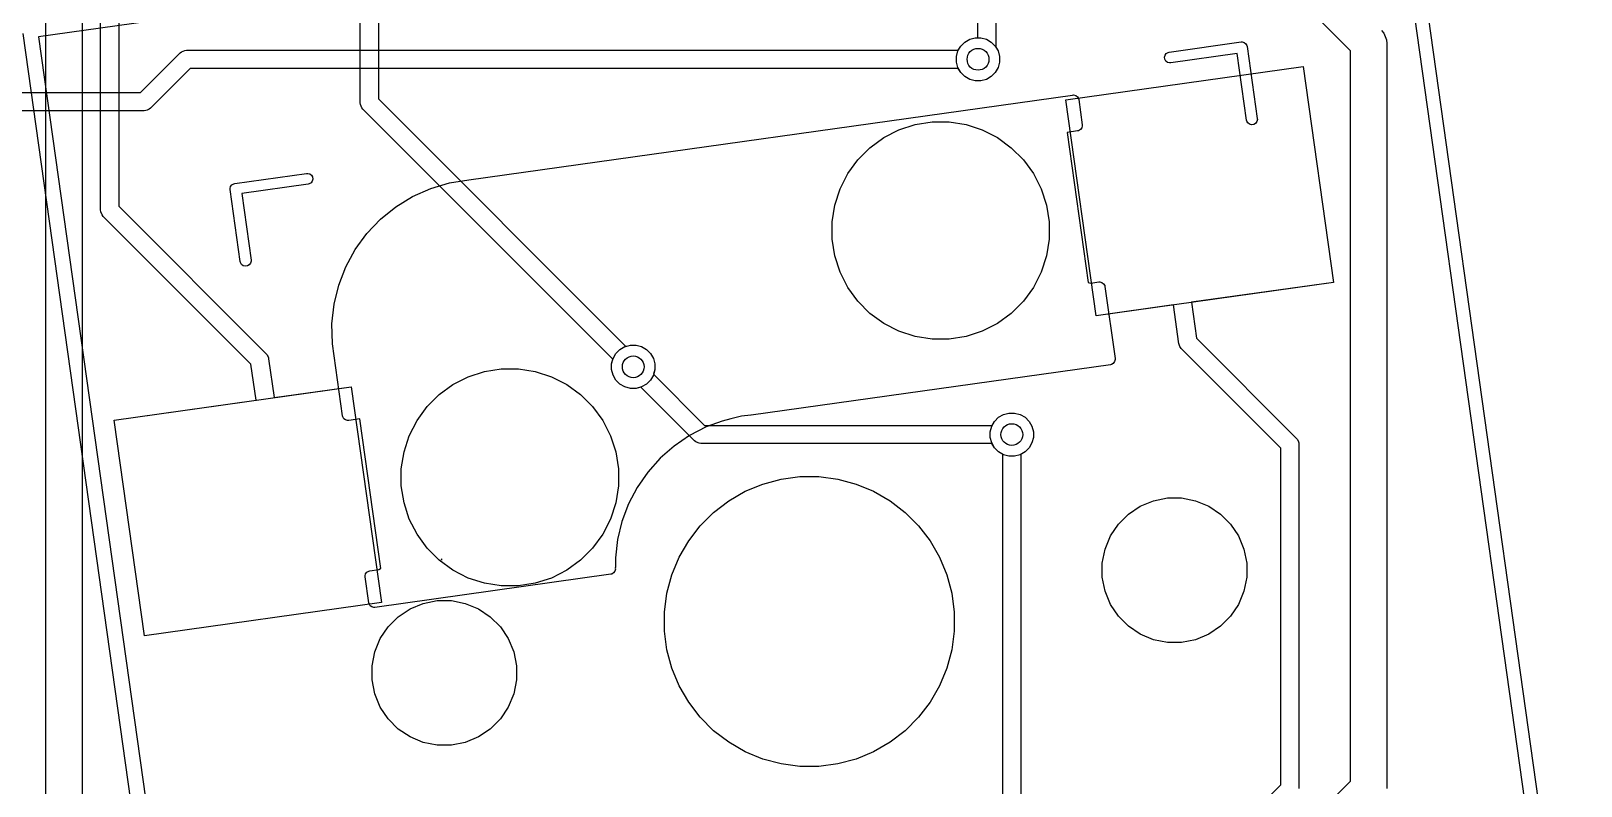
# Model space of a CAD drawing. Header units: millimetres. Extents: x 14 to 286, y -133 to -45.
# Drawn here: x 217.25 to 238.61, y -115.94 to -105.54 of the extents above; entities that cross this region are included whole.
import ezdxf

# ---------------------------------------------------------------- set-up
doc = ezdxf.new("R2010")
doc.units = ezdxf.units.MM
for name, color, linetype, true_color in [('B.Cu', 153, 'CONTINUOUS', 0x4d7fc4), ('B.Mask', 4, 'CONTINUOUS', 0x02ffee), ('B.Paste', 132, 'CONTINUOUS', 0x00c2c2), ('B.Silkscreen', 31, 'CONTINUOUS', 0xe8b2a7), ('F.Cu', 13, 'CONTINUOUS', 0xc83434), ('F.Mask', 201, 'CONTINUOUS', 0xd864ff), ('F.Silkscreen', 41, 'CONTINUOUS', 0xf2eda1), ('User.Drawings', 9, 'CONTINUOUS', 0xc2c2c2)]:
    doc.layers.add(name, color=color, linetype=linetype, true_color=true_color)

msp = doc.modelspace()

# ---------------------------------------------------------------- linework, layer by layer
at = {"layer": 'B.Cu', "linetype": 'CONTINUOUS'}
for p, q in [((221.7872, -106.5308), (221.7872, -97.308477)), ((222.0372, -97.308477), (222.0372, -106.479023)), ((230.296, -105.635967), (230.296, -100.460976)), ((230.546, -100.4092), (230.546, -105.767389)), ((218.4592, -101.3943), (218.4592, -107.955424)), ((218.2092, -108.0072), (218.2092, -101.446076)), ((217.4575, -117.427), (217.4575, -101.815753)), ((217.9575, -101.815753), (217.9575, -117.323446)), ((235.4321, -105.817054), (234.98227, -105.367224)), ((230.060394, -105.750772), (230.115772, -105.695394)), ((230.115772, -105.695394), (230.183595, -105.656236)), ((230.183595, -105.656236), (230.259242, -105.635967)), ((230.259242, -105.635967), (230.296, -105.635967)), ((235.858877, -105.536723), (235.889962, -105.574602)), ((235.889962, -105.574602), (235.889967, -105.574607)), ((235.889967, -105.574607), (235.927296, -105.664727)), ((235.927296, -105.664727), (235.9321, -105.7135)), ((230.000967, -105.894242), (230.021236, -105.818595)), ((230.000967, -105.972558), (230.000967, -105.894242)), ((230.021236, -105.818595), (230.060394, -105.750772)), ((230.546, -105.767389), (230.575564, -105.818595)), ((230.575564, -105.818595), (230.595833, -105.894242)), ((230.595833, -105.894242), (230.595833, -105.972558)), ((235.4321, -115.872646), (235.4321, -105.817054)), ((235.9321, -105.7135), (235.9321, -115.9762)), ((230.021236, -106.048205), (230.000967, -105.972558)), ((230.060394, -106.116028), (230.021236, -106.048205)), ((230.115772, -106.171406), (230.060394, -106.116028)), ((230.536406, -106.116028), (230.481028, -106.171406)), ((230.575564, -106.048205), (230.536406, -106.116028)), ((230.595833, -105.972558), (230.575564, -106.048205)), ((231.509881, -106.493147), (234.777766, -106.033875)), ((234.777766, -106.033875), (235.195285, -109.004679)), ((230.183595, -106.210564), (230.115772, -106.171406)), ((230.259242, -106.230833), (230.183595, -106.210564)), ((230.337558, -106.230833), (230.259242, -106.230833)), ((230.413205, -106.210564), (230.337558, -106.230833)), ((230.481028, -106.171406), (230.413205, -106.210564)), ((221.789602, -106.555186), (221.7872, -106.5308)), ((221.808266, -106.600246), (221.789602, -106.555186)), ((222.0372, -106.479023), (225.444966, -109.886789)), ((231.9274, -109.463951), (231.509881, -106.493147)), ((221.808271, -106.600251), (221.808266, -106.600246)), ((221.823812, -106.619188), (221.808271, -106.600251)), ((225.268189, -110.063566), (221.823812, -106.619188)), ((218.211602, -108.031586), (218.2092, -108.0072)), ((218.211602, -108.031587), (218.211602, -108.031586)), ((218.21298, -108.034913), (218.211602, -108.031587)), ((218.230266, -108.076646), (218.21298, -108.034913)), ((218.4592, -107.955424), (220.488288, -109.984512)), ((218.230271, -108.076651), (218.230266, -108.076646)), ((218.245812, -108.095588), (218.230271, -108.076651)), ((220.282054, -110.13183), (218.245812, -108.095588)), ((235.195285, -109.004679), (233.239546, -109.27954)), ((232.991978, -109.314334), (231.9274, -109.463951)), ((233.067316, -109.850396), (232.991978, -109.314334)), ((233.239546, -109.27954), (233.309046, -109.77407)), ((225.444966, -109.886789), (225.509242, -109.869567)), ((225.509242, -109.869567), (225.587558, -109.869567)), ((225.587558, -109.869567), (225.663205, -109.889836)), ((225.663205, -109.889836), (225.731028, -109.928994)), ((225.731028, -109.928994), (225.786406, -109.984372)), ((233.068502, -109.855288), (233.067316, -109.850396)), ((233.068502, -109.857386), (233.068502, -109.855288)), ((233.069727, -109.860345), (233.068502, -109.857386)), ((233.073089, -109.874211), (233.069727, -109.860345)), ((233.081114, -109.887836), (233.073089, -109.874211)), ((233.087166, -109.902446), (233.081114, -109.887836)), ((233.087729, -109.903009), (233.087166, -109.902446)), ((233.095957, -109.913035), (233.087729, -109.903009)), ((233.097842, -109.916235), (233.095957, -109.913035)), ((233.099784, -109.917698), (233.097842, -109.916235)), ((233.102812, -109.921388), (233.099784, -109.917698)), ((234.4695, -111.288076), (233.102812, -109.921388)), ((233.309046, -109.77407), (234.682888, -111.147912)), ((220.351551, -110.626309), (220.282054, -110.13183)), ((220.488288, -109.984512), (220.491317, -109.988203)), ((220.491317, -109.988203), (220.493257, -109.989665)), ((220.493257, -109.989665), (220.495139, -109.99286)), ((220.495139, -109.99286), (220.50337, -110.00289)), ((220.50337, -110.00289), (220.503934, -110.003454)), ((220.503934, -110.003454), (220.509985, -110.018063)), ((220.509985, -110.018063), (220.518011, -110.031688)), ((220.518011, -110.031688), (220.521371, -110.045552)), ((220.521371, -110.045552), (220.522598, -110.048514)), ((220.522598, -110.048514), (220.522598, -110.050613)), ((220.522598, -110.050613), (220.523783, -110.055503)), ((220.523783, -110.055503), (220.599117, -110.591516)), ((225.250967, -110.127842), (225.268189, -110.063566)), ((225.250967, -110.206158), (225.250967, -110.127842)), ((225.786406, -109.984372), (225.825564, -110.052195)), ((225.825564, -110.052195), (225.845833, -110.127842)), ((225.845833, -110.127842), (225.845833, -110.206158)), ((225.271236, -110.281805), (225.250967, -110.206158)), ((225.310394, -110.349628), (225.271236, -110.281805)), ((225.365772, -110.405006), (225.310394, -110.349628)), ((225.786406, -110.349628), (225.731028, -110.405006)), ((225.825564, -110.281805), (225.786406, -110.349628)), ((225.845833, -110.206158), (225.825564, -110.281805)), ((220.599117, -110.591516), (221.663619, -110.44191)), ((221.663619, -110.44191), (222.081138, -113.412714)), ((225.433595, -110.444164), (225.365772, -110.405006)), ((225.509242, -110.464433), (225.433595, -110.444164)), ((225.587558, -110.464433), (225.509242, -110.464433)), ((225.663205, -110.444164), (225.587558, -110.464433)), ((225.731028, -110.405006), (225.663205, -110.444164)), ((218.395734, -110.901182), (220.351551, -110.626309)), ((230.581172, -110.862994), (230.648995, -110.823836)), ((230.648995, -110.823836), (230.724642, -110.803567)), ((230.724642, -110.803567), (230.802958, -110.803567)), ((230.802958, -110.803567), (230.878605, -110.823836)), ((230.878605, -110.823836), (230.946428, -110.862994)), ((218.813253, -113.871986), (218.395734, -110.901182)), ((230.466367, -111.061842), (230.486636, -110.986195)), ((230.486636, -110.986195), (230.525794, -110.918372)), ((230.525794, -110.918372), (230.581172, -110.862994)), ((230.946428, -110.862994), (231.001806, -110.918372)), ((231.001806, -110.918372), (231.040964, -110.986195)), ((231.040964, -110.986195), (231.061233, -111.061842)), ((230.466367, -111.140158), (230.466367, -111.061842)), ((230.486636, -111.215805), (230.466367, -111.140158)), ((230.525794, -111.283628), (230.486636, -111.215805)), ((231.040964, -111.215805), (231.001806, -111.283628)), ((231.061233, -111.140158), (231.040964, -111.215805)), ((231.061233, -111.061842), (231.061233, -111.140158)), ((234.682888, -111.147912), (234.698428, -111.166848)), ((234.698428, -111.166848), (234.698434, -111.166854)), ((234.698434, -111.166854), (234.711631, -111.198715)), ((234.711631, -111.198715), (234.715517, -111.208098)), ((234.715517, -111.208098), (234.717098, -111.211914)), ((234.717098, -111.211914), (234.7195, -111.2363)), ((234.7195, -111.2363), (234.7195, -115.9748)), ((230.581172, -111.339006), (230.525794, -111.283628)), ((230.6388, -111.372277), (230.581172, -111.339006)), ((230.6388, -116.4611), (230.6388, -111.372277)), ((230.946428, -111.339006), (230.8888, -111.372277)), ((230.8888, -111.372277), (230.8888, -116.409324)), ((231.001806, -111.283628), (230.946428, -111.339006)), ((234.4695, -115.923024), (234.4695, -111.288076)), ((222.081138, -113.412714), (218.813253, -113.871986)), ((233.747946, -117.5568), (235.4321, -115.872646)), ((233.810312, -116.582212), (234.4695, -115.923024))]:
    msp.add_line(p, q, dxfattribs=at)
at = {"layer": 'B.Cu'}
for centre in [(230.2984, -105.9334), (225.5484, -110.167), (230.7638, -111.101)]:
    msp.add_circle(centre, 0.15, dxfattribs=at)
at = {"layer": 'B.Mask', "linetype": 'CONTINUOUS'}
for p, q in [((231.509881, -106.493147), (234.777766, -106.033875)), ((234.777766, -106.033875), (235.195285, -109.004679)), ((231.9274, -109.463951), (231.509881, -106.493147)), ((228.999534, -107.011982), (229.209257, -106.905123)), ((229.209257, -106.905123), (229.433114, -106.832387)), ((229.433114, -106.832387), (229.665593, -106.795566)), ((229.665593, -106.795566), (229.900971, -106.795566)), ((229.900971, -106.795566), (230.13345, -106.832387)), ((230.13345, -106.832387), (230.357307, -106.905123)), ((230.357307, -106.905123), (230.56703, -107.011982)), ((228.642673, -107.31677), (228.80911, -107.150333)), ((228.80911, -107.150333), (228.999534, -107.011982)), ((230.56703, -107.011982), (230.757454, -107.150333)), ((230.757454, -107.150333), (230.923891, -107.31677)), ((228.504322, -107.507194), (228.642673, -107.31677)), ((230.923891, -107.31677), (231.062242, -107.507194)), ((228.397463, -107.716917), (228.504322, -107.507194)), ((231.062242, -107.507194), (231.169101, -107.716917)), ((228.324727, -107.940774), (228.397463, -107.716917)), ((231.169101, -107.716917), (231.241837, -107.940774)), ((228.287906, -108.173253), (228.324727, -107.940774)), ((231.241837, -107.940774), (231.278658, -108.173253)), ((228.287906, -108.408631), (228.287906, -108.173253)), ((231.278658, -108.173253), (231.278658, -108.408631)), ((228.324727, -108.64111), (228.287906, -108.408631)), ((231.278658, -108.408631), (231.241837, -108.64111)), ((228.397463, -108.864967), (228.324727, -108.64111)), ((231.241837, -108.64111), (231.169101, -108.864967)), ((228.504322, -109.07469), (228.397463, -108.864967)), ((231.169101, -108.864967), (231.062242, -109.07469)), ((228.642673, -109.265114), (228.504322, -109.07469)), ((231.062242, -109.07469), (230.923891, -109.265114)), ((235.195285, -109.004679), (231.9274, -109.463951)), ((228.80911, -109.431551), (228.642673, -109.265114)), ((230.923891, -109.265114), (230.757454, -109.431551)), ((228.999534, -109.569902), (228.80911, -109.431551)), ((230.757454, -109.431551), (230.56703, -109.569902)), ((229.209257, -109.676761), (228.999534, -109.569902)), ((229.433114, -109.749497), (229.209257, -109.676761)), ((229.665593, -109.786318), (229.433114, -109.749497)), ((230.13345, -109.749497), (229.900971, -109.786318)), ((230.357307, -109.676761), (230.13345, -109.749497)), ((230.56703, -109.569902), (230.357307, -109.676761)), ((229.900971, -109.786318), (229.665593, -109.786318)), ((223.064831, -110.411009), (223.274554, -110.30415)), ((223.274554, -110.30415), (223.498411, -110.231414)), ((223.498411, -110.231414), (223.73089, -110.194593)), ((223.73089, -110.194593), (223.966268, -110.194593)), ((223.966268, -110.194593), (224.198747, -110.231414)), ((224.198747, -110.231414), (224.422604, -110.30415)), ((224.422604, -110.30415), (224.632327, -110.411009)), ((218.395734, -110.901182), (221.663619, -110.44191)), ((221.663619, -110.44191), (222.081138, -113.412714)), ((222.70797, -110.715797), (222.874407, -110.54936)), ((222.874407, -110.54936), (223.064831, -110.411009)), ((224.632327, -110.411009), (224.822751, -110.54936)), ((224.822751, -110.54936), (224.989188, -110.715797)), ((222.569619, -110.906221), (222.70797, -110.715797)), ((224.989188, -110.715797), (225.127539, -110.906221)), ((218.813253, -113.871986), (218.395734, -110.901182)), ((222.46276, -111.115944), (222.569619, -110.906221)), ((225.127539, -110.906221), (225.234398, -111.115944)), ((222.390024, -111.339801), (222.46276, -111.115944)), ((225.234398, -111.115944), (225.307134, -111.339801)), ((222.353203, -111.57228), (222.390024, -111.339801)), ((225.307134, -111.339801), (225.343955, -111.57228)), ((222.353203, -111.807658), (222.353203, -111.57228)), ((225.343955, -111.57228), (225.343955, -111.807658)), ((227.584819, -111.713429), (227.844194, -111.679282)), ((227.844194, -111.679282), (228.105806, -111.679282)), ((228.105806, -111.679282), (228.365181, -111.713429)), ((222.390024, -112.040137), (222.353203, -111.807658)), ((225.343955, -111.807658), (225.307134, -112.040137)), ((226.86386, -112.012061), (227.090423, -111.881255)), ((227.090423, -111.881255), (227.332121, -111.78114)), ((227.332121, -111.78114), (227.584819, -111.713429)), ((228.365181, -111.713429), (228.617879, -111.78114)), ((228.617879, -111.78114), (228.859577, -111.881255)), ((228.859577, -111.881255), (229.08614, -112.012061)), ((222.46276, -112.263994), (222.390024, -112.040137)), ((225.307134, -112.040137), (225.234398, -112.263994)), ((226.656308, -112.17132), (226.86386, -112.012061)), ((229.08614, -112.012061), (229.293692, -112.17132)), ((232.371169, -112.194991), (232.534165, -112.08608)), ((232.534165, -112.08608), (232.715277, -112.011061)), ((232.715277, -112.011061), (232.907545, -111.972816)), ((232.907545, -111.972816), (233.103579, -111.972816)), ((233.103579, -111.972816), (233.295847, -112.011061)), ((233.295847, -112.011061), (233.476959, -112.08608)), ((233.476959, -112.08608), (233.639955, -112.194991)), ((222.569619, -112.473717), (222.46276, -112.263994)), ((225.234398, -112.263994), (225.127539, -112.473717)), ((226.47132, -112.356308), (226.656308, -112.17132)), ((229.293692, -112.17132), (229.47868, -112.356308)), ((232.232552, -112.333608), (232.371169, -112.194991)), ((233.639955, -112.194991), (233.778572, -112.333608)), ((222.70797, -112.664141), (222.569619, -112.473717)), ((225.127539, -112.473717), (224.989188, -112.664141)), ((226.312061, -112.56386), (226.47132, -112.356308)), ((229.47868, -112.356308), (229.637939, -112.56386)), ((232.048622, -112.677716), (232.123641, -112.496604)), ((232.123641, -112.496604), (232.232552, -112.333608)), ((233.778572, -112.333608), (233.887483, -112.496604)), ((233.887483, -112.496604), (233.962502, -112.677716)), ((222.874407, -112.830578), (222.70797, -112.664141)), ((224.989188, -112.664141), (224.822751, -112.830578)), ((226.181255, -112.790423), (226.312061, -112.56386)), ((229.637939, -112.56386), (229.768745, -112.790423)), ((232.010377, -112.869984), (232.048622, -112.677716)), ((233.962502, -112.677716), (234.000747, -112.869984)), ((223.064831, -112.968929), (222.874407, -112.830578)), ((224.822751, -112.830578), (224.632327, -112.968929)), ((226.08114, -113.032121), (226.181255, -112.790423)), ((229.768745, -112.790423), (229.86886, -113.032121)), ((232.010377, -113.066018), (232.010377, -112.869984)), ((234.000747, -112.869984), (234.000747, -113.066018)), ((223.274554, -113.075788), (223.064831, -112.968929)), ((223.498411, -113.148524), (223.274554, -113.075788)), ((223.73089, -113.185345), (223.498411, -113.148524)), ((224.198747, -113.148524), (223.966268, -113.185345)), ((224.422604, -113.075788), (224.198747, -113.148524)), ((224.632327, -112.968929), (224.422604, -113.075788)), ((226.013429, -113.284819), (226.08114, -113.032121)), ((229.86886, -113.032121), (229.936571, -113.284819)), ((232.048622, -113.258286), (232.010377, -113.066018)), ((234.000747, -113.066018), (233.962502, -113.258286)), ((222.654153, -113.425059), (222.846421, -113.386814)), ((222.846421, -113.386814), (223.042455, -113.386814)), ((223.042455, -113.386814), (223.234723, -113.425059)), ((223.966268, -113.185345), (223.73089, -113.185345)), ((225.979282, -113.544194), (226.013429, -113.284819)), ((229.936571, -113.284819), (229.970718, -113.544194)), ((232.123641, -113.439398), (232.048622, -113.258286)), ((233.962502, -113.258286), (233.887483, -113.439398)), ((222.081138, -113.412714), (218.813253, -113.871986)), ((222.310045, -113.608989), (222.473041, -113.500078)), ((222.473041, -113.500078), (222.654153, -113.425059)), ((223.234723, -113.425059), (223.415835, -113.500078)), ((223.415835, -113.500078), (223.578831, -113.608989)), ((225.979282, -113.805806), (225.979282, -113.544194)), ((229.970718, -113.544194), (229.970718, -113.805806)), ((232.232552, -113.602394), (232.123641, -113.439398)), ((232.371169, -113.741011), (232.232552, -113.602394)), ((233.778572, -113.602394), (233.639955, -113.741011)), ((233.887483, -113.439398), (233.778572, -113.602394)), ((222.062517, -113.910602), (222.171428, -113.747606)), ((222.171428, -113.747606), (222.310045, -113.608989)), ((223.578831, -113.608989), (223.717448, -113.747606)), ((223.717448, -113.747606), (223.826359, -113.910602)), ((226.013429, -114.065181), (225.979282, -113.805806)), ((229.970718, -113.805806), (229.936571, -114.065181)), ((232.534165, -113.849922), (232.371169, -113.741011)), ((233.639955, -113.741011), (233.476959, -113.849922)), ((221.987498, -114.091714), (222.062517, -113.910602)), ((223.826359, -113.910602), (223.901378, -114.091714)), ((232.715277, -113.924941), (232.534165, -113.849922)), ((232.907545, -113.963186), (232.715277, -113.924941)), ((233.103579, -113.963186), (232.907545, -113.963186)), ((233.295847, -113.924941), (233.103579, -113.963186)), ((233.476959, -113.849922), (233.295847, -113.924941)), ((221.949253, -114.283982), (221.987498, -114.091714)), ((223.901378, -114.091714), (223.939623, -114.283982)), ((226.08114, -114.317879), (226.013429, -114.065181)), ((229.936571, -114.065181), (229.86886, -114.317879)), ((221.949253, -114.480016), (221.949253, -114.283982)), ((223.939623, -114.283982), (223.939623, -114.480016)), ((226.181255, -114.559577), (226.08114, -114.317879)), ((229.86886, -114.317879), (229.768745, -114.559577)), ((221.987498, -114.672284), (221.949253, -114.480016)), ((222.062517, -114.853396), (221.987498, -114.672284)), ((223.901378, -114.672284), (223.826359, -114.853396)), ((223.939623, -114.480016), (223.901378, -114.672284)), ((226.312061, -114.78614), (226.181255, -114.559577)), ((229.768745, -114.559577), (229.637939, -114.78614)), ((222.171428, -115.016392), (222.062517, -114.853396)), ((223.826359, -114.853396), (223.717448, -115.016392)), ((226.47132, -114.993692), (226.312061, -114.78614)), ((229.637939, -114.78614), (229.47868, -114.993692)), ((222.310045, -115.155009), (222.171428, -115.016392)), ((223.717448, -115.016392), (223.578831, -115.155009)), ((226.656308, -115.17868), (226.47132, -114.993692)), ((229.47868, -114.993692), (229.293692, -115.17868)), ((222.473041, -115.26392), (222.310045, -115.155009)), ((222.654153, -115.338939), (222.473041, -115.26392)), ((223.415835, -115.26392), (223.234723, -115.338939)), ((223.578831, -115.155009), (223.415835, -115.26392)), ((226.86386, -115.337939), (226.656308, -115.17868)), ((229.293692, -115.17868), (229.08614, -115.337939)), ((222.846421, -115.377184), (222.654153, -115.338939)), ((223.042455, -115.377184), (222.846421, -115.377184)), ((223.234723, -115.338939), (223.042455, -115.377184)), ((227.090423, -115.468745), (226.86386, -115.337939)), ((227.332121, -115.56886), (227.090423, -115.468745)), ((228.859577, -115.468745), (228.617879, -115.56886)), ((229.08614, -115.337939), (228.859577, -115.468745)), ((227.584819, -115.636571), (227.332121, -115.56886)), ((227.844194, -115.670718), (227.584819, -115.636571)), ((228.105806, -115.670718), (227.844194, -115.670718)), ((228.365181, -115.636571), (228.105806, -115.670718)), ((228.617879, -115.56886), (228.365181, -115.636571))]:
    msp.add_line(p, q, dxfattribs=at)
at = {"layer": 'B.Paste', "linetype": 'CONTINUOUS'}
for p, q in [((231.509881, -106.493147), (234.777766, -106.033875)), ((234.777766, -106.033875), (235.195285, -109.004679)), ((231.9274, -109.463951), (231.509881, -106.493147)), ((235.195285, -109.004679), (231.9274, -109.463951)), ((218.395734, -110.901182), (221.663619, -110.44191)), ((221.663619, -110.44191), (222.081138, -113.412714)), ((218.813253, -113.871986), (218.395734, -110.901182)), ((222.081138, -113.412714), (218.813253, -113.871986))]:
    msp.add_line(p, q, dxfattribs=at)
at = {"layer": 'B.Silkscreen', "linetype": 'CONTINUOUS'}
for p, q in [((223.283, -107.593819), (231.601253, -106.424764)), ((231.601253, -106.424764), (231.615932, -106.424155)), ((231.615932, -106.424155), (231.615943, -106.424154)), ((231.615943, -106.424154), (231.644275, -106.431482)), ((231.644275, -106.431482), (231.667645, -106.449093)), ((231.667645, -106.449093), (231.682498, -106.474307)), ((231.682498, -106.474307), (231.685961, -106.488596)), ((231.685961, -106.488596), (231.734671, -106.83519)), ((231.670839, -106.919898), (231.52725, -106.940078)), ((231.52725, -106.940078), (231.81749, -109.005246)), ((231.685128, -106.916435), (231.670839, -106.919898)), ((231.710342, -106.901582), (231.685128, -106.916435)), ((231.727953, -106.878212), (231.710342, -106.901582)), ((231.73528, -106.84988), (231.727953, -106.878212)), ((231.734671, -106.83519), (231.73528, -106.84988)), ((223.018235, -107.635375), (223.28122, -107.59425)), ((223.28122, -107.59425), (223.283, -107.593819)), ((222.27707, -107.963622), (222.509053, -107.822088)), ((222.509053, -107.822088), (222.757525, -107.712044)), ((222.757525, -107.712044), (223.018235, -107.635375)), ((222.065546, -108.134225), (222.27707, -107.963622)), ((221.878099, -108.330978), (222.065546, -108.134225)), ((221.717938, -108.550514), (221.878099, -108.330978)), ((221.587802, -108.789078), (221.717938, -108.550514)), ((221.489918, -109.042587), (221.587802, -108.789078)), ((221.425961, -109.306703), (221.489918, -109.042587)), ((231.81749, -109.005246), (231.854267, -109.014756)), ((231.854267, -109.014756), (231.963102, -108.999461)), ((231.963102, -108.999461), (231.977782, -108.998852)), ((231.977782, -108.998852), (231.977793, -108.998851)), ((231.977793, -108.998851), (232.006125, -109.006179)), ((232.006125, -109.006179), (232.029495, -109.02379)), ((232.029495, -109.02379), (232.044348, -109.049004)), ((232.044348, -109.049004), (232.047811, -109.063293)), ((232.047811, -109.063293), (232.186984, -110.053562)), ((221.397025, -109.576908), (221.425961, -109.306703)), ((221.403606, -109.848578), (221.397025, -109.576908)), ((221.40391, -109.849289), (221.403606, -109.848578)), ((221.404035, -109.852299), (221.40391, -109.849289)), ((221.543208, -110.842567), (221.404035, -109.852299)), ((232.123152, -110.13827), (227.171811, -110.834135)), ((232.137441, -110.134807), (232.123152, -110.13827)), ((232.162656, -110.119954), (232.137441, -110.134807)), ((232.180267, -110.096584), (232.162656, -110.119954)), ((232.187594, -110.068252), (232.180267, -110.096584)), ((232.186984, -110.053562), (232.187594, -110.068252)), ((221.546671, -110.856856), (221.543208, -110.842567)), ((221.561524, -110.88207), (221.546671, -110.856856)), ((221.584894, -110.899681), (221.561524, -110.88207)), ((221.613226, -110.907009), (221.584894, -110.899681)), ((221.613236, -110.907007), (221.613226, -110.907009)), ((221.627916, -110.906399), (221.613236, -110.907007)), ((221.781407, -110.884827), (221.627916, -110.906399)), ((222.070808, -112.944022), (221.781407, -110.884827)), ((226.552111, -110.996185), (226.324239, -111.11372)), ((226.775004, -110.913803), (226.552111, -110.996185)), ((226.891095, -110.885322), (226.775004, -110.913803)), ((226.895173, -110.883081), (226.891095, -110.885322)), ((227.042146, -110.848381), (226.895173, -110.883081)), ((227.169583, -110.834414), (227.042146, -110.848381)), ((227.170038, -110.834208), (227.169583, -110.834414)), ((227.171811, -110.834135), (227.170038, -110.834208)), ((226.112389, -111.258149), (225.919719, -111.427319)), ((226.324239, -111.11372), (226.112389, -111.258149)), ((225.919719, -111.427319), (225.749103, -111.618709)), ((225.749103, -111.618709), (225.603082, -111.829466)), ((225.603082, -111.829466), (225.483835, -112.056447)), ((225.483835, -112.056447), (225.393139, -112.296268)), ((225.393139, -112.296268), (225.332346, -112.545355)), ((225.332346, -112.545355), (225.302362, -112.799995)), ((221.918788, -112.97606), (222.044166, -112.958438)), ((222.044166, -112.958438), (222.067124, -112.944916)), ((222.067124, -112.944916), (222.070808, -112.944022)), ((222.914069, -112.821034), (222.90334, -112.81734)), ((222.90334, -112.81734), (222.903722, -112.822488)), ((222.903722, -112.822488), (222.914069, -112.821034)), ((225.302287, -112.954591), (225.29496, -112.982923)), ((225.303064, -112.928192), (225.299947, -112.937947)), ((225.299947, -112.937947), (225.302287, -112.954591)), ((225.302362, -112.799995), (225.303064, -112.928192)), ((221.854346, -113.046078), (221.861674, -113.017746)), ((221.854956, -113.060768), (221.854346, -113.046078)), ((221.905058, -113.417263), (221.854956, -113.060768)), ((221.861674, -113.017746), (221.879285, -112.994376)), ((221.879285, -112.994376), (221.904499, -112.979523)), ((221.904499, -112.979523), (221.918788, -112.97606)), ((225.237845, -113.024609), (221.989766, -113.481096)), ((225.252134, -113.021146), (225.237845, -113.024609)), ((225.277349, -113.006293), (225.252134, -113.021146)), ((225.29496, -112.982923), (225.277349, -113.006293)), ((221.908521, -113.431553), (221.905058, -113.417263)), ((221.923374, -113.456767), (221.908521, -113.431553)), ((221.946744, -113.474378), (221.923374, -113.456767)), ((221.975076, -113.481706), (221.946744, -113.474378)), ((221.989766, -113.481096), (221.975076, -113.481706))]:
    msp.add_line(p, q, dxfattribs=at)
at = {"layer": 'F.Cu', "linetype": 'CONTINUOUS'}
for p, q in [((230.060394, -105.750772), (230.115772, -105.695394)), ((230.115772, -105.695394), (230.183595, -105.656236)), ((230.183595, -105.656236), (230.259242, -105.635967)), ((230.259242, -105.635967), (230.337558, -105.635967)), ((230.337558, -105.635967), (230.413205, -105.656236)), ((230.413205, -105.656236), (230.481028, -105.695394)), ((230.481028, -105.695394), (230.536406, -105.750772)), ((218.758424, -106.3917), (219.305112, -105.845011)), ((219.305112, -105.845011), (219.324054, -105.829466)), ((219.324054, -105.829466), (219.369113, -105.810802)), ((219.369113, -105.810802), (219.369114, -105.810802)), ((219.369114, -105.810802), (219.3935, -105.8084)), ((219.3935, -105.8084), (230.027122, -105.8084)), ((230.027122, -105.8084), (230.060394, -105.750772)), ((230.536406, -105.750772), (230.575564, -105.818595)), ((230.575564, -105.818595), (230.595833, -105.894242)), ((230.595833, -105.894242), (230.595833, -105.972558)), ((219.445277, -106.0584), (218.898588, -106.605088)), ((230.027122, -106.0584), (219.445277, -106.0584)), ((230.060394, -106.116028), (230.027122, -106.0584)), ((230.115772, -106.171406), (230.060394, -106.116028)), ((230.536406, -106.116028), (230.481028, -106.171406)), ((230.575564, -106.048205), (230.536406, -106.116028)), ((230.595833, -105.972558), (230.575564, -106.048205)), ((230.183595, -106.210564), (230.115772, -106.171406)), ((230.259242, -106.230833), (230.183595, -106.210564)), ((230.337558, -106.230833), (230.259242, -106.230833)), ((230.413205, -106.210564), (230.337558, -106.230833)), ((230.481028, -106.171406), (230.413205, -106.210564)), ((204.188378, -106.3917), (218.758424, -106.3917)), ((218.8102, -106.6417), (204.188378, -106.6417)), ((218.834586, -106.639298), (218.8102, -106.6417)), ((218.834587, -106.639298), (218.834586, -106.639298)), ((218.8534, -106.631505), (218.834587, -106.639298)), ((218.879646, -106.620634), (218.8534, -106.631505)), ((218.879651, -106.620628), (218.879646, -106.620634)), ((218.898588, -106.605088), (218.879651, -106.620628)), ((225.310394, -109.984372), (225.365772, -109.928994)), ((225.365772, -109.928994), (225.433595, -109.889836)), ((225.433595, -109.889836), (225.509242, -109.869567)), ((225.509242, -109.869567), (225.587558, -109.869567)), ((225.587558, -109.869567), (225.663205, -109.889836)), ((225.663205, -109.889836), (225.731028, -109.928994)), ((225.731028, -109.928994), (225.786406, -109.984372)), ((225.250967, -110.127842), (225.271236, -110.052195)), ((225.250967, -110.206158), (225.250967, -110.127842)), ((225.271236, -110.052195), (225.310394, -109.984372)), ((225.786406, -109.984372), (225.825564, -110.052195)), ((225.825564, -110.052195), (225.845833, -110.127842)), ((225.845833, -110.127842), (225.845833, -110.206158)), ((225.271236, -110.281805), (225.250967, -110.206158)), ((225.310394, -110.349628), (225.271236, -110.281805)), ((225.365772, -110.405006), (225.310394, -110.349628)), ((225.845833, -110.206158), (225.82861, -110.270434)), ((225.82861, -110.270434), (226.531476, -110.9733)), ((225.433595, -110.444164), (225.365772, -110.405006)), ((225.509242, -110.464433), (225.433595, -110.444164)), ((225.587558, -110.464433), (225.509242, -110.464433)), ((225.651834, -110.44721), (225.587558, -110.464433)), ((226.391312, -111.186688), (225.651834, -110.44721)), ((230.581172, -110.862994), (230.648995, -110.823836)), ((230.648995, -110.823836), (230.724642, -110.803567)), ((230.724642, -110.803567), (230.802958, -110.803567)), ((230.802958, -110.803567), (230.878605, -110.823836)), ((230.878605, -110.823836), (230.946428, -110.862994)), ((226.531476, -110.9733), (230.494081, -110.9733)), ((230.494081, -110.9733), (230.525794, -110.918372)), ((230.525794, -110.918372), (230.581172, -110.862994)), ((230.946428, -110.862994), (231.001806, -110.918372)), ((231.001806, -110.918372), (231.040964, -110.986195)), ((231.040964, -110.986195), (231.061233, -111.061842)), ((226.410248, -111.202228), (226.391312, -111.186688)), ((226.410254, -111.202234), (226.410248, -111.202228)), ((226.442115, -111.215431), (226.410254, -111.202234)), ((226.455313, -111.220898), (226.442115, -111.215431)), ((226.455314, -111.220898), (226.455313, -111.220898)), ((226.4797, -111.2233), (226.455314, -111.220898)), ((230.490963, -111.2233), (226.4797, -111.2233)), ((230.525794, -111.283628), (230.490963, -111.2233)), ((231.040964, -111.215805), (231.001806, -111.283628)), ((231.061233, -111.140158), (231.040964, -111.215805)), ((231.061233, -111.061842), (231.061233, -111.140158)), ((230.581172, -111.339006), (230.525794, -111.283628)), ((230.648995, -111.378164), (230.581172, -111.339006)), ((230.724642, -111.398433), (230.648995, -111.378164)), ((230.802958, -111.398433), (230.724642, -111.398433)), ((230.878605, -111.378164), (230.802958, -111.398433)), ((230.946428, -111.339006), (230.878605, -111.378164)), ((231.001806, -111.283628), (230.946428, -111.339006))]:
    msp.add_line(p, q, dxfattribs=at)
at = {"layer": 'F.Cu'}
for centre in [(230.2984, -105.9334), (225.5484, -110.167), (230.7638, -111.101)]:
    msp.add_circle(centre, 0.15, dxfattribs=at)
at = {"layer": 'F.Mask', "linetype": 'CONTINUOUS'}
for p, q in [((228.999534, -107.011982), (229.209257, -106.905123)), ((229.209257, -106.905123), (229.433114, -106.832387)), ((229.433114, -106.832387), (229.665593, -106.795566)), ((229.665593, -106.795566), (229.900971, -106.795566)), ((229.900971, -106.795566), (230.13345, -106.832387)), ((230.13345, -106.832387), (230.357307, -106.905123)), ((230.357307, -106.905123), (230.56703, -107.011982)), ((228.642673, -107.31677), (228.80911, -107.150333)), ((228.80911, -107.150333), (228.999534, -107.011982)), ((230.56703, -107.011982), (230.757454, -107.150333)), ((230.757454, -107.150333), (230.923891, -107.31677)), ((228.504322, -107.507194), (228.642673, -107.31677)), ((230.923891, -107.31677), (231.062242, -107.507194)), ((228.397463, -107.716917), (228.504322, -107.507194)), ((231.062242, -107.507194), (231.169101, -107.716917)), ((228.324727, -107.940774), (228.397463, -107.716917)), ((231.169101, -107.716917), (231.241837, -107.940774)), ((228.287906, -108.173253), (228.324727, -107.940774)), ((231.241837, -107.940774), (231.278658, -108.173253)), ((228.287906, -108.408631), (228.287906, -108.173253)), ((231.278658, -108.173253), (231.278658, -108.408631)), ((228.324727, -108.64111), (228.287906, -108.408631)), ((231.278658, -108.408631), (231.241837, -108.64111)), ((228.397463, -108.864967), (228.324727, -108.64111)), ((231.241837, -108.64111), (231.169101, -108.864967)), ((228.504322, -109.07469), (228.397463, -108.864967)), ((231.169101, -108.864967), (231.062242, -109.07469)), ((228.642673, -109.265114), (228.504322, -109.07469)), ((231.062242, -109.07469), (230.923891, -109.265114)), ((228.80911, -109.431551), (228.642673, -109.265114)), ((230.923891, -109.265114), (230.757454, -109.431551)), ((228.999534, -109.569902), (228.80911, -109.431551)), ((230.757454, -109.431551), (230.56703, -109.569902)), ((229.209257, -109.676761), (228.999534, -109.569902)), ((229.433114, -109.749497), (229.209257, -109.676761)), ((229.665593, -109.786318), (229.433114, -109.749497)), ((230.13345, -109.749497), (229.900971, -109.786318)), ((230.357307, -109.676761), (230.13345, -109.749497)), ((230.56703, -109.569902), (230.357307, -109.676761)), ((229.900971, -109.786318), (229.665593, -109.786318)), ((223.064831, -110.411009), (223.274554, -110.30415)), ((223.274554, -110.30415), (223.498411, -110.231414)), ((223.498411, -110.231414), (223.73089, -110.194593)), ((223.73089, -110.194593), (223.966268, -110.194593)), ((223.966268, -110.194593), (224.198747, -110.231414)), ((224.198747, -110.231414), (224.422604, -110.30415)), ((224.422604, -110.30415), (224.632327, -110.411009)), ((222.70797, -110.715797), (222.874407, -110.54936)), ((222.874407, -110.54936), (223.064831, -110.411009)), ((224.632327, -110.411009), (224.822751, -110.54936)), ((224.822751, -110.54936), (224.989188, -110.715797)), ((222.569619, -110.906221), (222.70797, -110.715797)), ((224.989188, -110.715797), (225.127539, -110.906221)), ((222.46276, -111.115944), (222.569619, -110.906221)), ((225.127539, -110.906221), (225.234398, -111.115944)), ((222.390024, -111.339801), (222.46276, -111.115944)), ((225.234398, -111.115944), (225.307134, -111.339801)), ((222.353203, -111.57228), (222.390024, -111.339801)), ((225.307134, -111.339801), (225.343955, -111.57228)), ((222.353203, -111.807658), (222.353203, -111.57228)), ((225.343955, -111.57228), (225.343955, -111.807658)), ((227.584819, -111.713429), (227.844194, -111.679282)), ((227.844194, -111.679282), (228.105806, -111.679282)), ((228.105806, -111.679282), (228.365181, -111.713429)), ((222.390024, -112.040137), (222.353203, -111.807658)), ((225.343955, -111.807658), (225.307134, -112.040137)), ((226.86386, -112.012061), (227.090423, -111.881255)), ((227.090423, -111.881255), (227.332121, -111.78114)), ((227.332121, -111.78114), (227.584819, -111.713429)), ((228.365181, -111.713429), (228.617879, -111.78114)), ((228.617879, -111.78114), (228.859577, -111.881255)), ((228.859577, -111.881255), (229.08614, -112.012061)), ((222.46276, -112.263994), (222.390024, -112.040137)), ((225.307134, -112.040137), (225.234398, -112.263994)), ((226.656308, -112.17132), (226.86386, -112.012061)), ((229.08614, -112.012061), (229.293692, -112.17132)), ((232.371169, -112.194991), (232.534165, -112.08608)), ((232.534165, -112.08608), (232.715277, -112.011061)), ((232.715277, -112.011061), (232.907545, -111.972816)), ((232.907545, -111.972816), (233.103579, -111.972816)), ((233.103579, -111.972816), (233.295847, -112.011061)), ((233.295847, -112.011061), (233.476959, -112.08608)), ((233.476959, -112.08608), (233.639955, -112.194991)), ((222.569619, -112.473717), (222.46276, -112.263994)), ((225.234398, -112.263994), (225.127539, -112.473717)), ((226.47132, -112.356308), (226.656308, -112.17132)), ((229.293692, -112.17132), (229.47868, -112.356308)), ((232.232552, -112.333608), (232.371169, -112.194991)), ((233.639955, -112.194991), (233.778572, -112.333608)), ((222.70797, -112.664141), (222.569619, -112.473717)), ((225.127539, -112.473717), (224.989188, -112.664141)), ((226.312061, -112.56386), (226.47132, -112.356308)), ((229.47868, -112.356308), (229.637939, -112.56386)), ((232.048622, -112.677716), (232.123641, -112.496604)), ((232.123641, -112.496604), (232.232552, -112.333608)), ((233.778572, -112.333608), (233.887483, -112.496604)), ((233.887483, -112.496604), (233.962502, -112.677716)), ((222.874407, -112.830578), (222.70797, -112.664141)), ((224.989188, -112.664141), (224.822751, -112.830578)), ((226.181255, -112.790423), (226.312061, -112.56386)), ((229.637939, -112.56386), (229.768745, -112.790423)), ((232.010377, -112.869984), (232.048622, -112.677716)), ((233.962502, -112.677716), (234.000747, -112.869984)), ((223.064831, -112.968929), (222.874407, -112.830578)), ((224.822751, -112.830578), (224.632327, -112.968929)), ((226.08114, -113.032121), (226.181255, -112.790423)), ((229.768745, -112.790423), (229.86886, -113.032121)), ((232.010377, -113.066018), (232.010377, -112.869984)), ((234.000747, -112.869984), (234.000747, -113.066018)), ((223.274554, -113.075788), (223.064831, -112.968929)), ((223.498411, -113.148524), (223.274554, -113.075788)), ((223.73089, -113.185345), (223.498411, -113.148524)), ((224.198747, -113.148524), (223.966268, -113.185345)), ((224.422604, -113.075788), (224.198747, -113.148524)), ((224.632327, -112.968929), (224.422604, -113.075788)), ((226.013429, -113.284819), (226.08114, -113.032121)), ((229.86886, -113.032121), (229.936571, -113.284819)), ((232.048622, -113.258286), (232.010377, -113.066018)), ((234.000747, -113.066018), (233.962502, -113.258286)), ((222.654153, -113.425059), (222.846421, -113.386814)), ((222.846421, -113.386814), (223.042455, -113.386814)), ((223.042455, -113.386814), (223.234723, -113.425059)), ((223.966268, -113.185345), (223.73089, -113.185345)), ((225.979282, -113.544194), (226.013429, -113.284819)), ((229.936571, -113.284819), (229.970718, -113.544194)), ((232.123641, -113.439398), (232.048622, -113.258286)), ((233.962502, -113.258286), (233.887483, -113.439398)), ((222.310045, -113.608989), (222.473041, -113.500078)), ((222.473041, -113.500078), (222.654153, -113.425059)), ((223.234723, -113.425059), (223.415835, -113.500078)), ((223.415835, -113.500078), (223.578831, -113.608989)), ((225.979282, -113.805806), (225.979282, -113.544194)), ((229.970718, -113.544194), (229.970718, -113.805806)), ((232.232552, -113.602394), (232.123641, -113.439398)), ((232.371169, -113.741011), (232.232552, -113.602394)), ((233.778572, -113.602394), (233.639955, -113.741011)), ((233.887483, -113.439398), (233.778572, -113.602394)), ((222.062517, -113.910602), (222.171428, -113.747606)), ((222.171428, -113.747606), (222.310045, -113.608989)), ((223.578831, -113.608989), (223.717448, -113.747606)), ((223.717448, -113.747606), (223.826359, -113.910602)), ((226.013429, -114.065181), (225.979282, -113.805806)), ((229.970718, -113.805806), (229.936571, -114.065181)), ((232.534165, -113.849922), (232.371169, -113.741011)), ((233.639955, -113.741011), (233.476959, -113.849922)), ((221.987498, -114.091714), (222.062517, -113.910602)), ((223.826359, -113.910602), (223.901378, -114.091714)), ((232.715277, -113.924941), (232.534165, -113.849922)), ((232.907545, -113.963186), (232.715277, -113.924941)), ((233.103579, -113.963186), (232.907545, -113.963186)), ((233.295847, -113.924941), (233.103579, -113.963186)), ((233.476959, -113.849922), (233.295847, -113.924941)), ((221.949253, -114.283982), (221.987498, -114.091714)), ((223.901378, -114.091714), (223.939623, -114.283982)), ((226.08114, -114.317879), (226.013429, -114.065181)), ((229.936571, -114.065181), (229.86886, -114.317879)), ((221.949253, -114.480016), (221.949253, -114.283982)), ((223.939623, -114.283982), (223.939623, -114.480016)), ((226.181255, -114.559577), (226.08114, -114.317879)), ((229.86886, -114.317879), (229.768745, -114.559577)), ((221.987498, -114.672284), (221.949253, -114.480016)), ((222.062517, -114.853396), (221.987498, -114.672284)), ((223.901378, -114.672284), (223.826359, -114.853396)), ((223.939623, -114.480016), (223.901378, -114.672284)), ((226.312061, -114.78614), (226.181255, -114.559577)), ((229.768745, -114.559577), (229.637939, -114.78614)), ((222.171428, -115.016392), (222.062517, -114.853396)), ((223.826359, -114.853396), (223.717448, -115.016392)), ((226.47132, -114.993692), (226.312061, -114.78614)), ((229.637939, -114.78614), (229.47868, -114.993692)), ((222.310045, -115.155009), (222.171428, -115.016392)), ((223.717448, -115.016392), (223.578831, -115.155009)), ((226.656308, -115.17868), (226.47132, -114.993692)), ((229.47868, -114.993692), (229.293692, -115.17868)), ((222.473041, -115.26392), (222.310045, -115.155009)), ((222.654153, -115.338939), (222.473041, -115.26392)), ((223.415835, -115.26392), (223.234723, -115.338939)), ((223.578831, -115.155009), (223.415835, -115.26392)), ((226.86386, -115.337939), (226.656308, -115.17868)), ((229.293692, -115.17868), (229.08614, -115.337939)), ((222.846421, -115.377184), (222.654153, -115.338939)), ((223.042455, -115.377184), (222.846421, -115.377184)), ((223.234723, -115.338939), (223.042455, -115.377184)), ((227.090423, -115.468745), (226.86386, -115.337939)), ((227.332121, -115.56886), (227.090423, -115.468745)), ((228.859577, -115.468745), (228.617879, -115.56886)), ((229.08614, -115.337939), (228.859577, -115.468745)), ((227.584819, -115.636571), (227.332121, -115.56886)), ((227.844194, -115.670718), (227.584819, -115.636571)), ((228.105806, -115.670718), (227.844194, -115.670718)), ((228.365181, -115.636571), (228.105806, -115.670718)), ((228.617879, -115.56886), (228.365181, -115.636571))]:
    msp.add_line(p, q, dxfattribs=at)
at = {"layer": 'F.Silkscreen', "linetype": 'CONTINUOUS'}
for p, q in [((227.584819, -111.713429), (227.844194, -111.679282)), ((227.844194, -111.679282), (228.105806, -111.679282)), ((228.105806, -111.679282), (228.365181, -111.713429)), ((226.86386, -112.012061), (227.090423, -111.881255)), ((227.090423, -111.881255), (227.332121, -111.78114)), ((227.332121, -111.78114), (227.584819, -111.713429)), ((228.365181, -111.713429), (228.617879, -111.78114)), ((228.617879, -111.78114), (228.859577, -111.881255)), ((228.859577, -111.881255), (229.08614, -112.012061)), ((226.656308, -112.17132), (226.86386, -112.012061)), ((229.08614, -112.012061), (229.293692, -112.17132)), ((232.371169, -112.194991), (232.534165, -112.08608)), ((232.534165, -112.08608), (232.715277, -112.011061)), ((232.715277, -112.011061), (232.907545, -111.972816)), ((232.907545, -111.972816), (233.103579, -111.972816)), ((233.103579, -111.972816), (233.295847, -112.011061)), ((233.295847, -112.011061), (233.476959, -112.08608)), ((233.476959, -112.08608), (233.639955, -112.194991)), ((226.47132, -112.356308), (226.656308, -112.17132)), ((229.293692, -112.17132), (229.47868, -112.356308)), ((232.232552, -112.333608), (232.371169, -112.194991)), ((233.639955, -112.194991), (233.778572, -112.333608)), ((226.312061, -112.56386), (226.47132, -112.356308)), ((229.47868, -112.356308), (229.637939, -112.56386)), ((232.048622, -112.677716), (232.123641, -112.496604)), ((232.123641, -112.496604), (232.232552, -112.333608)), ((233.778572, -112.333608), (233.887483, -112.496604)), ((233.887483, -112.496604), (233.962502, -112.677716)), ((226.181255, -112.790423), (226.312061, -112.56386)), ((229.637939, -112.56386), (229.768745, -112.790423)), ((232.010377, -112.869984), (232.048622, -112.677716)), ((233.962502, -112.677716), (234.000747, -112.869984)), ((226.08114, -113.032121), (226.181255, -112.790423)), ((229.768745, -112.790423), (229.86886, -113.032121)), ((232.010377, -113.066018), (232.010377, -112.869984)), ((234.000747, -112.869984), (234.000747, -113.066018)), ((226.013429, -113.284819), (226.08114, -113.032121)), ((229.86886, -113.032121), (229.936571, -113.284819)), ((232.048622, -113.258286), (232.010377, -113.066018)), ((234.000747, -113.066018), (233.962502, -113.258286)), ((222.654153, -113.425059), (222.846421, -113.386814)), ((222.846421, -113.386814), (223.042455, -113.386814)), ((223.042455, -113.386814), (223.234723, -113.425059)), ((225.979282, -113.544194), (226.013429, -113.284819)), ((229.936571, -113.284819), (229.970718, -113.544194)), ((232.123641, -113.439398), (232.048622, -113.258286)), ((233.962502, -113.258286), (233.887483, -113.439398)), ((222.310045, -113.608989), (222.473041, -113.500078)), ((222.473041, -113.500078), (222.654153, -113.425059)), ((223.234723, -113.425059), (223.415835, -113.500078)), ((223.415835, -113.500078), (223.578831, -113.608989)), ((225.979282, -113.805806), (225.979282, -113.544194)), ((229.970718, -113.544194), (229.970718, -113.805806)), ((232.232552, -113.602394), (232.123641, -113.439398)), ((232.371169, -113.741011), (232.232552, -113.602394)), ((233.778572, -113.602394), (233.639955, -113.741011)), ((233.887483, -113.439398), (233.778572, -113.602394)), ((222.062517, -113.910602), (222.171428, -113.747606)), ((222.171428, -113.747606), (222.310045, -113.608989)), ((223.578831, -113.608989), (223.717448, -113.747606)), ((223.717448, -113.747606), (223.826359, -113.910602)), ((226.013429, -114.065181), (225.979282, -113.805806)), ((229.970718, -113.805806), (229.936571, -114.065181)), ((232.534165, -113.849922), (232.371169, -113.741011)), ((233.639955, -113.741011), (233.476959, -113.849922)), ((221.987498, -114.091714), (222.062517, -113.910602)), ((223.826359, -113.910602), (223.901378, -114.091714)), ((232.715277, -113.924941), (232.534165, -113.849922)), ((232.907545, -113.963186), (232.715277, -113.924941)), ((233.103579, -113.963186), (232.907545, -113.963186)), ((233.295847, -113.924941), (233.103579, -113.963186)), ((233.476959, -113.849922), (233.295847, -113.924941)), ((221.949253, -114.283982), (221.987498, -114.091714)), ((223.901378, -114.091714), (223.939623, -114.283982)), ((226.08114, -114.317879), (226.013429, -114.065181)), ((229.936571, -114.065181), (229.86886, -114.317879)), ((221.949253, -114.480016), (221.949253, -114.283982)), ((223.939623, -114.283982), (223.939623, -114.480016)), ((226.181255, -114.559577), (226.08114, -114.317879)), ((229.86886, -114.317879), (229.768745, -114.559577)), ((221.987498, -114.672284), (221.949253, -114.480016)), ((222.062517, -114.853396), (221.987498, -114.672284)), ((223.901378, -114.672284), (223.826359, -114.853396)), ((223.939623, -114.480016), (223.901378, -114.672284)), ((226.312061, -114.78614), (226.181255, -114.559577)), ((229.768745, -114.559577), (229.637939, -114.78614)), ((222.171428, -115.016392), (222.062517, -114.853396)), ((223.826359, -114.853396), (223.717448, -115.016392)), ((226.47132, -114.993692), (226.312061, -114.78614)), ((229.637939, -114.78614), (229.47868, -114.993692)), ((222.310045, -115.155009), (222.171428, -115.016392)), ((223.717448, -115.016392), (223.578831, -115.155009)), ((226.656308, -115.17868), (226.47132, -114.993692)), ((229.47868, -114.993692), (229.293692, -115.17868)), ((222.473041, -115.26392), (222.310045, -115.155009)), ((222.654153, -115.338939), (222.473041, -115.26392)), ((223.415835, -115.26392), (223.234723, -115.338939)), ((223.578831, -115.155009), (223.415835, -115.26392)), ((226.86386, -115.337939), (226.656308, -115.17868)), ((229.293692, -115.17868), (229.08614, -115.337939)), ((222.846421, -115.377184), (222.654153, -115.338939)), ((223.042455, -115.377184), (222.846421, -115.377184)), ((223.234723, -115.338939), (223.042455, -115.377184)), ((227.090423, -115.468745), (226.86386, -115.337939)), ((227.332121, -115.56886), (227.090423, -115.468745)), ((228.859577, -115.468745), (228.617879, -115.56886)), ((229.08614, -115.337939), (228.859577, -115.468745)), ((227.584819, -115.636571), (227.332121, -115.56886)), ((227.844194, -115.670718), (227.584819, -115.636571)), ((228.105806, -115.670718), (227.844194, -115.670718)), ((228.365181, -115.636571), (228.105806, -115.670718)), ((228.617879, -115.56886), (228.365181, -115.636571))]:
    msp.add_line(p, q, dxfattribs=at)
at = {"layer": 'User.Drawings', "linetype": 'CONTINUOUS'}
for p, q in [((236.15595, -102.906635), (238.807197, -121.771242)), ((235.987873, -103.005993), (217.356353, -105.624482)), ((238.596934, -121.570423), (235.987873, -103.005993)), ((219.7623, -124.217458), (217.142803, -105.578758)), ((217.356353, -105.624482), (219.965414, -124.188913)), ((232.931959, -105.833815), (233.922227, -105.694642)), ((233.922227, -105.694642), (233.936917, -105.694032)), ((233.936917, -105.694032), (233.965249, -105.70136)), ((233.965249, -105.70136), (233.988619, -105.718971)), ((232.867517, -105.903833), (232.874845, -105.875501)), ((232.87159, -105.932812), (232.867517, -105.903833)), ((232.874845, -105.875501), (232.892456, -105.852131)), ((232.892456, -105.852131), (232.91767, -105.837278)), ((232.91767, -105.837278), (232.931959, -105.833815)), ((233.868832, -105.853619), (232.952835, -105.982355)), ((233.997568, -106.769618), (233.868832, -105.853619)), ((233.988619, -105.718971), (234.003472, -105.744185)), ((234.003472, -105.744185), (234.006935, -105.758474)), ((234.006935, -105.758474), (234.146108, -106.748742)), ((232.886443, -105.958026), (232.87159, -105.932812)), ((232.909813, -105.975637), (232.886443, -105.958026)), ((232.938145, -105.982965), (232.909813, -105.975637)), ((232.952835, -105.982355), (232.938145, -105.982965)), ((234.001031, -106.783907), (233.997568, -106.769618)), ((234.146718, -106.763432), (234.13939, -106.791764)), ((234.146108, -106.748742), (234.146718, -106.763432)), ((234.015884, -106.809121), (234.001031, -106.783907)), ((234.039254, -106.826732), (234.015884, -106.809121)), ((234.067586, -106.83406), (234.039254, -106.826732)), ((234.096565, -106.829987), (234.067586, -106.83406)), ((234.121779, -106.815134), (234.096565, -106.829987)), ((234.13939, -106.791764), (234.121779, -106.815134)), ((220.058474, -107.643065), (221.048742, -107.503892)), ((221.048742, -107.503892), (221.063432, -107.503282)), ((221.063432, -107.503282), (221.091764, -107.51061)), ((221.091764, -107.51061), (221.115134, -107.528221)), ((221.126732, -107.610746), (221.109121, -107.634116)), ((221.115134, -107.528221), (221.129987, -107.553435)), ((221.13406, -107.582414), (221.126732, -107.610746)), ((221.129987, -107.553435), (221.13406, -107.582414)), ((219.994032, -107.713083), (220.00136, -107.684751)), ((219.994642, -107.727773), (219.994032, -107.713083)), ((220.133815, -108.718041), (219.994642, -107.727773)), ((220.00136, -107.684751), (220.018971, -107.661381)), ((220.018971, -107.661381), (220.044185, -107.646528)), ((220.044185, -107.646528), (220.058474, -107.643065)), ((221.069618, -107.652432), (220.153619, -107.781167)), ((220.153619, -107.781167), (220.282355, -108.697165)), ((221.083907, -107.648969), (221.069618, -107.652432)), ((221.109121, -107.634116), (221.083907, -107.648969)), ((220.137278, -108.73233), (220.133815, -108.718041)), ((220.152131, -108.757544), (220.137278, -108.73233)), ((220.175501, -108.775155), (220.152131, -108.757544)), ((220.203833, -108.782483), (220.175501, -108.775155)), ((220.232812, -108.77841), (220.203833, -108.782483)), ((220.258026, -108.763557), (220.232812, -108.77841)), ((220.275637, -108.740187), (220.258026, -108.763557)), ((220.282965, -108.711855), (220.275637, -108.740187)), ((220.282355, -108.697165), (220.282965, -108.711855))]:
    msp.add_line(p, q, dxfattribs=at)

doc.saveas('drawing.dxf')
